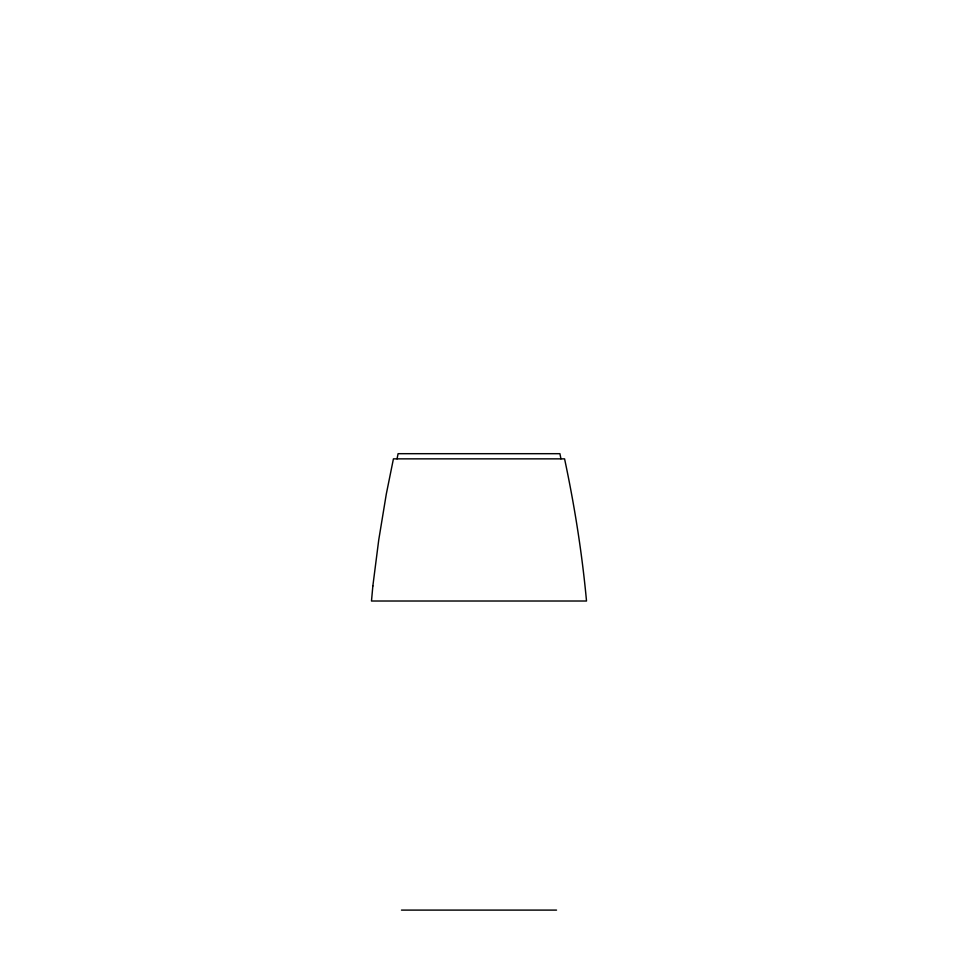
<?xml version="1.0" encoding="UTF-8"?>
<svg xmlns="http://www.w3.org/2000/svg" width="958" height="958" viewBox="0 0 958 958"><rect width="100%" height="100%" fill="white"/><g stroke="black" fill="none" stroke-linecap="round" stroke-linejoin="round"><path stroke-width="1.44" d="M397.043 458.858L398.085 453.685L559.915 453.685L560.957 458.858M401.462 910.1L556.538 910.1M372.854 585.973L371.488 601.013L586.512 601.013C582.081 553.245 574.549 505.776 564.573 458.858L393.427 458.858L386.302 494.053L378.745 539.893L372.854 585.973"/></g></svg>
